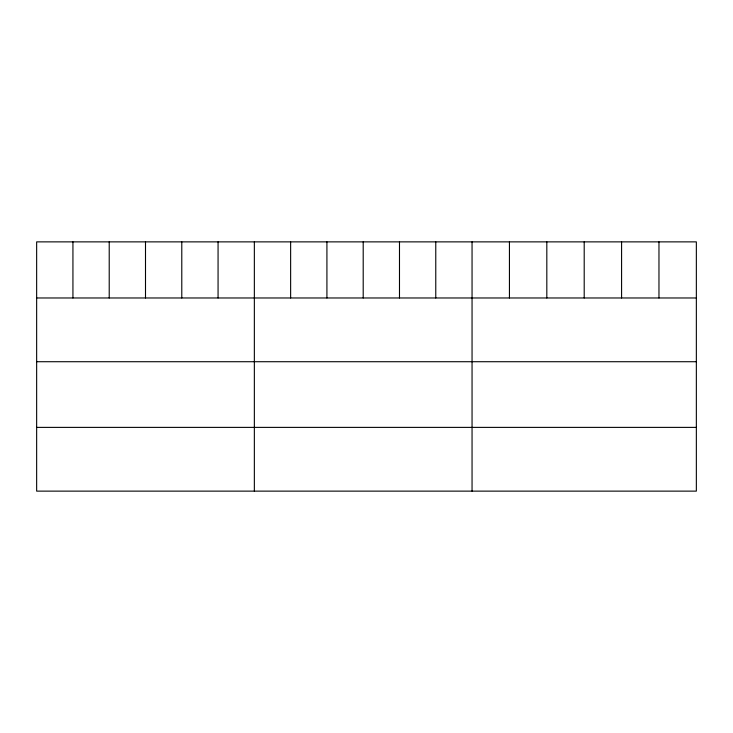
<?xml version="1.0" encoding="UTF-8"?>
<svg xmlns="http://www.w3.org/2000/svg" width="733" height="733" viewBox="0 0 733 733"><rect width="100%" height="100%" fill="white"/><g stroke="black" fill="none" stroke-linecap="round" stroke-linejoin="round"><path stroke-width="1.1" d="M696.35 297.974L696.35 491.128L36.65 491.128L36.65 241.872L696.35 241.872L696.35 297.974L36.65 297.974M36.65 361.717L696.35 361.717M36.65 427.385L696.35 427.385M658.967 241.872L658.967 297.974M621.584 241.872L621.584 297.974M584.201 241.872L584.201 297.974M546.818 241.872L546.818 297.974M509.435 241.872L509.435 297.974M472.052 241.872L472.052 491.128M435.769 241.872L435.769 297.974M399.485 241.872L399.485 297.974M363.202 241.872L363.202 297.974M326.918 241.872L326.918 297.974M290.635 241.872L290.635 297.974M254.351 241.872L254.351 491.128M218.067 241.872L218.067 297.974M181.784 241.872L181.784 297.974M145.501 241.872L145.501 297.974M109.217 241.872L109.217 297.974M72.933 241.872L72.933 297.974"/></g></svg>
